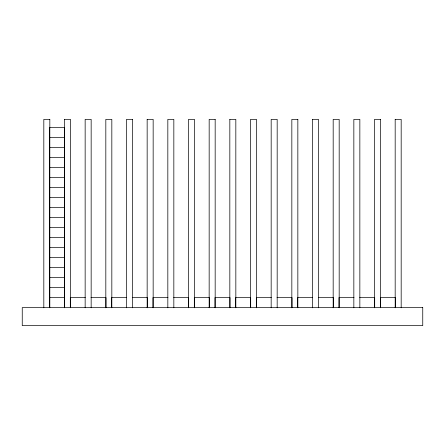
<?xml version="1.0" encoding="UTF-8"?>
<svg xmlns="http://www.w3.org/2000/svg" width="445" height="445" viewBox="0 0 445 445"><rect width="100%" height="100%" fill="white"/><g stroke="black" fill="none" stroke-linecap="round" stroke-linejoin="round"><path stroke-width="0.67" d="M49.812 119.371L43.821 119.371L43.816 307.801M64.492 119.371L70.482 119.371L70.488 307.801M132.488 119.371L126.497 119.371L126.486 307.801M147.167 119.371L153.158 119.371L153.163 307.801M215.163 119.371L209.172 119.371L209.161 307.801M229.837 119.371L235.828 119.371L235.839 307.801M297.833 119.371L291.842 119.371L291.837 307.801M312.512 119.371L318.503 119.371L318.514 307.801M380.508 119.371L374.518 119.371L374.512 307.801M395.188 119.371L401.179 119.371L401.184 307.801M49.645 137.394L64.664 137.394M49.645 147.406L64.664 147.406M49.645 157.419L64.664 157.419M49.645 167.431L64.664 167.431M49.645 177.444L64.664 177.444M49.645 187.456L64.664 187.456M49.645 197.469L64.664 197.469M49.645 207.481L64.664 207.481M49.645 217.494L64.664 217.494M49.645 227.506L64.664 227.506M49.645 237.519L64.664 237.519M49.645 247.531L64.664 247.531M49.645 257.544L64.664 257.544M49.645 267.556L64.664 267.556M49.645 277.569L64.664 277.569M49.645 287.581L64.664 287.581M49.645 297.594L64.664 297.594M85.329 297.594L70.31 297.594L70.31 307.606M90.98 297.594L105.999 297.594L105.999 307.606M126.669 297.594L111.651 297.594L111.651 307.606M132.315 297.594L147.334 297.594L147.334 307.606M168.004 297.594L152.985 297.594L152.985 307.606M173.656 297.594L188.674 297.594L188.674 307.606M271.344 297.594L256.326 297.594L256.326 307.606M276.996 297.594L292.015 297.594L292.015 307.606M312.685 297.594L297.666 297.594L297.666 307.606M318.331 297.594L333.349 297.594L333.349 307.606M354.02 297.594L339.001 297.594L339.001 307.606M359.671 297.594L374.69 297.594L374.69 307.606M395.355 307.606L395.355 297.594L380.336 297.594L380.336 307.606M395.177 119.371L395.177 307.801M380.52 119.371L380.52 307.801M359.849 307.801L359.849 119.371L353.847 119.371L353.842 307.801M339.179 307.801L339.179 119.371L333.183 119.371L333.172 307.801M312.507 119.371L312.507 307.801M297.844 119.371L297.844 307.801M277.174 307.801L277.174 119.371L271.177 119.371L271.166 307.801M256.509 307.801L256.509 119.371L250.507 119.371L250.502 307.801M250.68 307.606L250.68 297.594L235.661 297.594L235.661 307.606M230.009 307.606L230.009 297.594L214.991 297.594L214.991 307.606M229.831 119.371L229.831 307.801M215.169 119.371L215.169 307.801M209.339 307.606L209.339 297.594L194.32 297.594L194.32 307.606M194.498 307.801L194.498 119.371L188.502 119.371L188.491 307.801M173.834 307.801L173.834 119.371L167.832 119.371L167.826 307.801M147.156 119.371L147.156 307.801M132.493 119.371L132.493 307.801M111.829 307.801L111.829 119.371L105.827 119.371L105.821 307.801M91.158 307.801L91.158 119.371L85.156 119.371L85.151 307.801M64.664 307.606L64.664 127.381L49.645 127.381L49.645 307.606M64.481 119.371L64.481 307.801M49.823 119.371L49.823 307.801M422.75 307.606L22.25 307.606L22.25 325.629L422.75 325.629L422.75 307.606"/></g></svg>
